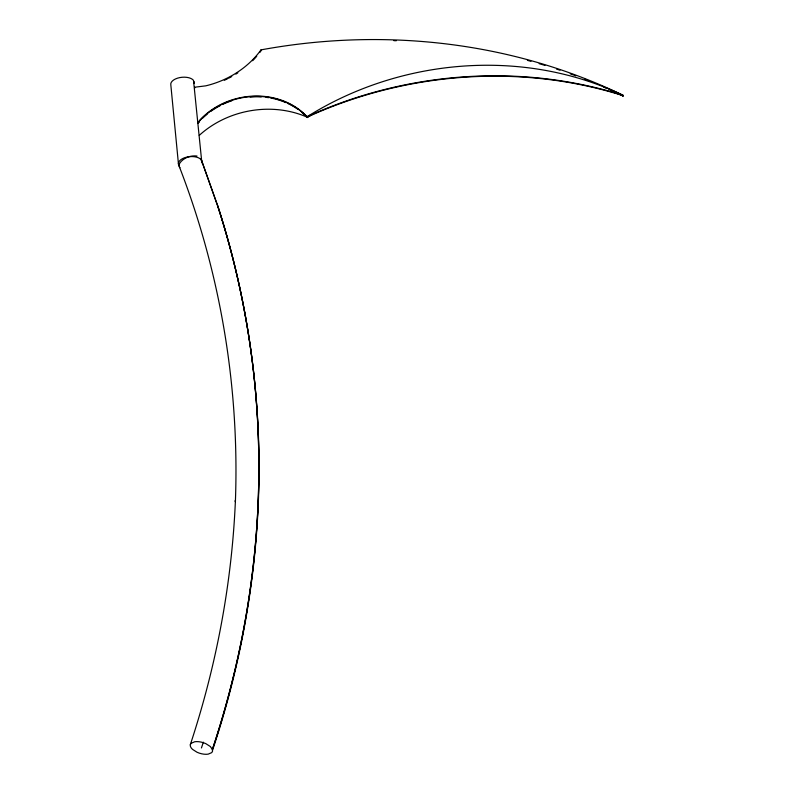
<?xml version="1.0" encoding="UTF-8"?>
<svg xmlns="http://www.w3.org/2000/svg" width="794" height="794" viewBox="0 0 794 794"><rect width="100%" height="100%" fill="white"/><g stroke="black" fill="none" stroke-linecap="round" stroke-linejoin="round"><path stroke-width="1.19" d="M194.202 83.479L194.083 81.564M201.865 162.859L193.508 80.363A11.831 6.144 -5.5 0 0 179.672 77.614A11.831 6.144 -5.5 0 0 170.829 84.928L178.481 164.308M190.352 744.564C216.385 665.63 231.908 583.282 235.431 500.22L235.381 501.798C239.649 387.641 220.494 272.808 179.196 166.293M198.113 122.911L200.118 120.281A68.85 58.756 -11.5 0 1 307.149 117.145A387.403 330.602 -11.5 0 1 623.091 95.677A293.76 250.686 -11.5 0 0 616.601 92.65M199.532 121.532L198.192 123.288L198.034 122.524L200.048 119.894A68.85 58.756 -11.5 0 1 307.07 116.758A293.76 250.686 -11.5 0 1 623.022 95.29L623.171 96.054A293.76 250.686 -11.5 0 0 612.283 91.092M194.788 87.985L194.629 87.231L205.825 85.831A88.164 75.241 -11.5 0 0 260.978 49.883A535.077 456.619 -11.5 0 1 623.022 95.29A387.403 330.602 -11.5 0 0 307.07 116.758M197.031 156.041C190.758 155.217 183.841 157.698 180 162.82A12.049 6.233 -19.6 0 0 179.92 167.733M217.675 205.775A1161.314 991.021 -11.5 0 1 212.385 749.516L210.38 746.559L205.825 743.65A11.354 5.379 16.9 0 0 194.719 741.755L191.146 743.283A12.049 5.707 16.9 0 0 192.485 749.347L197.041 752.255A11.354 5.379 16.9 0 0 208.147 754.151L211.72 752.623L212.514 751.352L212.375 749.506A1161.324 991.031 -11.5 0 0 217.695 205.775L201.041 158.969L217.864 206.519A1161.314 991.021 -11.5 0 1 212.534 750.27M307 116.381L307.228 117.522A293.76 250.686 -11.5 0 1 313.312 113.79M260.978 49.883L261.137 50.637A88.164 75.241 -11.5 0 1 259.737 52.533M201.894 161.698L201.16 159.743A11.831 6.144 -5.5 0 0 191.93 156.557L188.843 156.746A11.831 6.144 -5.5 0 0 179.236 165.807M393.884 40.653A535.077 456.619 -11.5 0 1 396.295 40.732M527.414 60.364A535.077 456.619 -11.5 0 1 530.948 61.327M539.146 63.669A535.077 456.619 -11.5 0 1 544.972 65.406M556.534 69.078A535.077 456.619 -11.5 0 1 559.988 70.219M570.251 73.792A535.077 456.619 -11.5 0 1 575.918 75.857M584.91 79.291A535.077 456.619 -11.5 0 1 588.255 80.611M603.718 87.072A535.077 456.619 -11.5 0 1 606.993 88.521M609.177 89.494A535.077 456.619 -11.5 0 1 623.171 96.054M256.73 56.255A88.164 75.241 -11.5 0 1 252.621 60.721M237.853 72.82A88.164 75.241 -11.5 0 1 235.848 74.11M231.739 76.542A88.164 75.241 -11.5 0 1 228.583 78.229M227.521 78.765A88.164 75.241 -11.5 0 1 224.295 80.303M310.176 115.259A293.76 250.686 -11.5 0 0 307.149 117.145A90.357 77.107 -11.5 0 0 199.264 135.377M611.102 90.238A293.76 250.686 -11.5 0 1 614.407 91.667M202.668 118.127A68.85 58.756 -11.5 0 1 207.145 114.157M210.966 111.239A68.85 58.756 -11.5 0 1 220.375 105.533M222.578 104.441A68.85 58.756 -11.5 0 1 231.808 100.769M250.09 97.067A68.85 58.756 -11.5 0 1 261.246 96.908M266.139 97.344A68.85 58.756 -11.5 0 1 268.571 97.682M270.982 98.099A68.85 58.756 -11.5 0 1 274.535 98.853M275.697 99.141A68.85 58.756 -11.5 0 1 285.87 102.595M288.004 103.548A68.85 58.756 -11.5 0 1 297.988 109.364M301.918 112.42A68.85 58.756 -11.5 0 1 307.228 117.522M203.333 742.182A1150.129 981.473 -11.5 0 1 201.438 747.958"/></g></svg>
